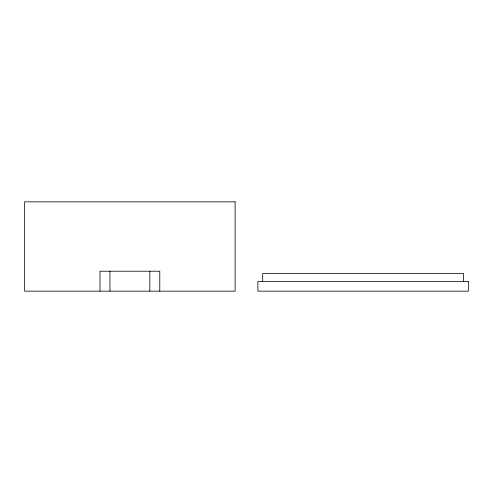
<?xml version="1.0" encoding="UTF-8"?>
<svg xmlns="http://www.w3.org/2000/svg" width="493" height="493" viewBox="0 0 493 493"><rect width="100%" height="100%" fill="white"/><g stroke="black" fill="none" stroke-linecap="round" stroke-linejoin="round"><path stroke-width="0.74" d="M463.568 281.577L463.568 273.603L262.664 273.603L262.664 281.577M159.781 291.147L159.781 271.212L99.987 271.212L99.987 291.147M149.817 271.212L149.817 291.147M109.951 271.212L109.951 291.147M235.118 201.853L24.65 201.853L24.65 291.147L235.118 291.147L235.118 201.853M468.35 281.577L257.882 281.577L257.882 291.147L468.35 291.147L468.35 281.577"/></g></svg>
